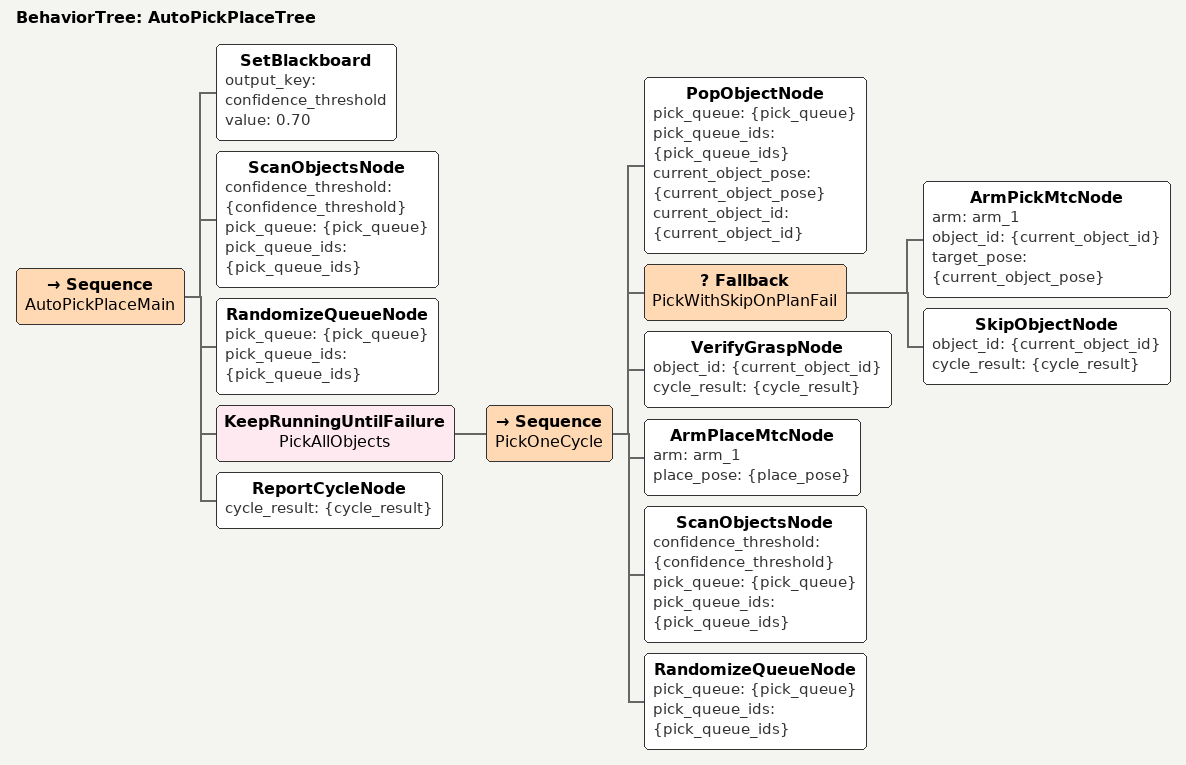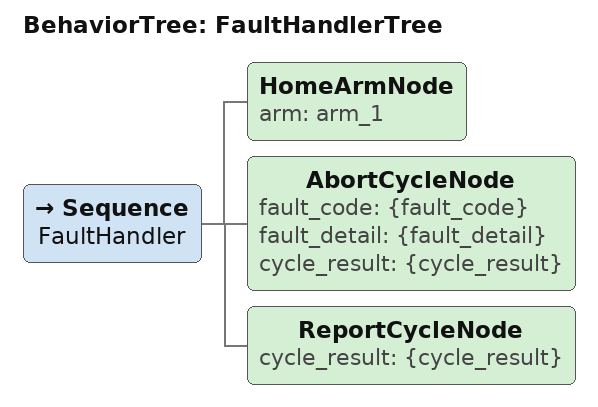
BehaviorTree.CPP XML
<root BTCPP_format="4">
  <BehaviorTree ID="AutoPickPlaceTree">
    <Sequence name="AutoPickPlaceMain">

      <!-- ── INIT: place_pose is pre-set by coordinator (C++ PoseStamped) ── -->
      <!-- To change the place position, edit auto_pick_coordinator.cpp and relaunch. -->
      <SetBlackboard output_key="confidence_threshold" value="0.70" />

      <!-- ── SCAN: Detect all objects above confidence threshold ── -->
      <ScanObjectsNode
        confidence_threshold="{confidence_threshold}"
        pick_queue="{pick_queue}"
        pick_queue_ids="{pick_queue_ids}" />

      <!-- ── RANDOMIZE: Shuffle the pick queue ── -->
      <RandomizeQueueNode
        pick_queue="{pick_queue}"
        pick_queue_ids="{pick_queue_ids}" />

      <!-- ── LOOP: Pick all objects until queue empty ── -->
      <KeepRunningUntilFailure name="PickAllObjects">
        <Sequence name="PickOneCycle">

          <!-- Pop next object; FAILURE = queue empty → exits loop normally -->
          <PopObjectNode
            pick_queue="{pick_queue}"
            pick_queue_ids="{pick_queue_ids}"
            current_object_pose="{current_object_pose}"
            current_object_id="{current_object_id}" />

          <!-- Pick the object via MTC pipeline -->
          <Fallback name="PickWithSkipOnPlanFail">
            <ArmPickMtcNode
              arm="arm_1"
              object_id="{current_object_id}"
              target_pose="{current_object_pose}" />
            <!-- Planning failure → skip this object, continue loop -->
            <SkipObjectNode
              object_id="{current_object_id}"
              cycle_result="{cycle_result}" />
          </Fallback>

          <!-- Verify grasp: abort cycle on miss, propagate failure up -->
          <VerifyGraspNode
            object_id="{current_object_id}"
            cycle_result="{cycle_result}" />

          <!-- Place at fixed bin pose -->
          <ArmPlaceMtcNode
            arm="arm_1"
            place_pose="{place_pose}" />

          <!-- Re-scan after successful placement -->
          <ScanObjectsNode
            confidence_threshold="{confidence_threshold}"
            pick_queue="{pick_queue}"
            pick_queue_ids="{pick_queue_ids}" />

          <!-- Re-randomize the refreshed queue -->
          <RandomizeQueueNode
            pick_queue="{pick_queue}"
            pick_queue_ids="{pick_queue_ids}" />

        </Sequence>
      </KeepRunningUntilFailure>

      <!-- ── REPORT: Emit cycle summary ── -->
      <ReportCycleNode cycle_result="{cycle_result}" />

    </Sequence>
  </BehaviorTree>

  <!-- ── FAULT SUBTREE: Camera fault or grasp miss ── -->
  <!-- Used via Fallback wrapping the main Sequence in the coordinator -->
  <BehaviorTree ID="FaultHandlerTree">
    <Sequence name="FaultHandler">
      <HomeArmNode arm="arm_1" />
      <AbortCycleNode
        fault_code="{fault_code}"
        fault_detail="{fault_detail}"
        cycle_result="{cycle_result}" />
      <ReportCycleNode cycle_result="{cycle_result}" />
    </Sequence>
  </BehaviorTree>

</root>
